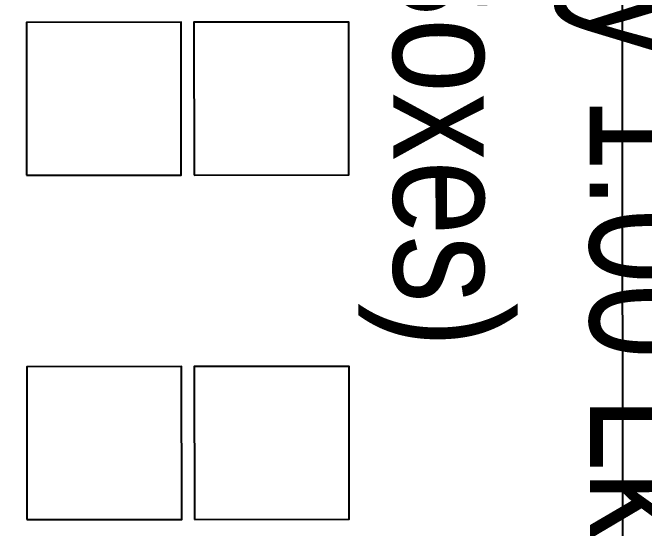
# Model space of a CAD drawing. Header units: feet. Extents: x -99009 to 3252343, y -11094690 to 9035152.
# Drawn here: x 2452045 to 2456071, y -1960967 to -1957680 of the extents above; entities that cross this region are included whole.
import ezdxf

# ---------------------------------------------------------------- set-up
doc = ezdxf.new("R2010")
doc.units = ezdxf.units.FT
doc.layers.add('1', color=1, linetype='Continuous')
doc.layers.add('GANGWAY', color=51, linetype='Continuous', lineweight=25)
doc.layers.add('TEXT-INSIDE BUILDING', color=30, linetype='Continuous', lineweight=0)
doc.styles.add('ARIAL NARROW', font='ARIALN.TTF')

msp = doc.modelspace()

# ---------------------------------------------------------------- linework, layer by layer
at = {"color": 3}
for points in [[(2452133.46853, -1958716.72217), (2453119.86331, -1958715.60225), (2453118.75756, -1957741.69348), (2452132.36279, -1957742.8134)], [(2453201.21747, -1958715.50988), (2454187.61224, -1958714.38996), (2454186.5065, -1957740.4812), (2453200.11172, -1957741.60112)], [(2452135.96, -1960911.1384), (2453122.35478, -1960910.01848), (2453121.24903, -1959936.10971), (2452134.85426, -1959937.22963)], [(2453203.70893, -1960909.92611), (2454190.10371, -1960908.80619), (2454188.99797, -1959934.89742), (2453202.60319, -1959936.01734)]]:
    msp.add_lwpolyline(points, close=True, dxfattribs=at)
at = {"layer": '1'}
msp.add_arc((2520410.24778, -1978395.99612), 100000, 84.1346387202, 194.3871675539, dxfattribs=at)
at = {"layer": 'GANGWAY', "color": 141, "lineweight": -3}
msp.add_lwpolyline([(2406330.57044, -1962920.6184), (2406307.73986, -1942812.07332), (2406893.28442, -1942311.40819), (2455411.05414, -1942256.32271), (2455911.6215, -1942755.7547), (2455934.12815, -1962578.98467), (2455434.64017, -1963030.24717), (2406916.87045, -1963085.33265)], close=True, dxfattribs=at)

# ---------------------------------------------------------------- texts
at = {"layer": 'TEXT-INSIDE BUILDING', "color": 212, "ltscale": 1200, "true_color": 0xe817de, "insert": (2456470.49868, -1957258.37037), "char_height": 750, "width": 13842.3368495, "attachment_point": 2, "rotation": 270.06505171, "style": 'ARIAL NARROW'}
msp.add_mtext('{Storage Capacity 1.00 Lks Kits (9000 Boxes)}', dxfattribs=at)

doc.saveas('drawing.dxf')
